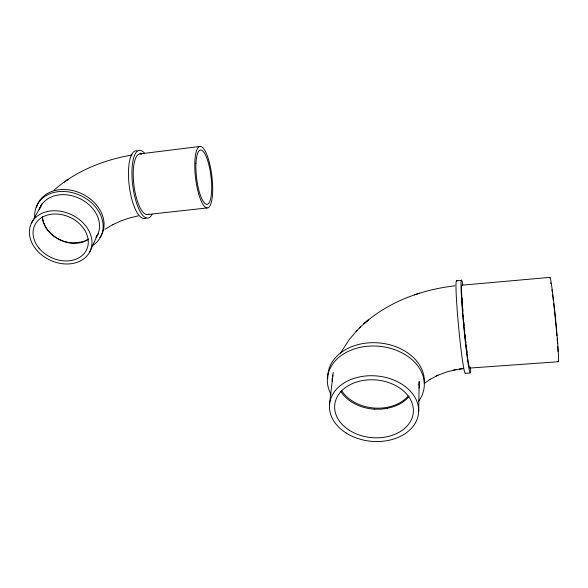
<?xml version="1.0" encoding="UTF-8"?>
<svg xmlns="http://www.w3.org/2000/svg" width="588" height="588" viewBox="0 0 588 588"><rect width="100%" height="100%" fill="white"/><g stroke="black" fill="none" stroke-linecap="round" stroke-linejoin="round"><path stroke-width="0.88" d="M418.693 411.063L419.2 381.487A43.299 32.413 5.3 0 1 418.825 385.331M329.5 404.676L332.918 374.96M419.523 385.397L418.987 388.095M40.072 207.829L42.285 203.169M89.751 251.921A32.516 25.13 25.2 0 0 56.213 210.791A32.516 25.13 25.2 0 0 36.081 249.4A32.516 25.13 25.2 0 0 89.751 251.921L97.307 235.266M31.238 223.572L41.417 205.116M340.526 353.072L349.221 339.548L357.056 330.405M98.086 234.303L98.431 233.752M97.733 234.847L96.961 235.898M359.444 327.986C384.89 303.004 419.972 289.788 454.972 285.834M356.093 331.397L360.356 327.046M54.059 190.137C75.815 170.939 103.789 159.804 132.168 154.967M424.801 383.089L430.004 379.378L429.358 379.789L437.964 375.195L436.031 376.092M63.974 182.184L68.149 179.318M104.818 229.335L113.036 224.469L112.448 224.763L121.15 220.853L129.154 218.104L138.283 215.847M437.656 375.335L447.086 371.851L456.016 369.654L452.804 370.337M414.408 294.897L419.398 293.243M81.916 241.991L72.897 242.932A28.099 21.954 25.8 0 1 45.533 226.909L43.255 221.779L42.277 216.796M387.382 408.359L380.848 409.197L374.174 409.175M455.95 369.676L462.962 368.61M459.301 369.095L462.859 368.625M139.804 153.916L200.001 146.449M147.015 214.583L207.086 207.946A30.966 8.21 83.1 0 0 209.247 162.126A30.966 8.21 83.1 0 0 194.863 161.494A30.966 8.21 83.1 0 0 207.086 207.946M456.619 280.763L461.543 280.322M461.984 285.173L549.905 277.382M469.731 368.059L558.387 361.738M465.255 373.329L470.224 372.983M332.205 381.156L332.073 378.532M148.918 214.003A30.561 9.753 82.8 0 1 133.954 185.389A30.561 9.753 82.8 0 1 141.399 154.107M152.064 214.275A34.163 10.9 82.8 0 1 132.719 185.316A34.163 10.9 82.8 0 1 144.523 153.233M146.133 217.847A34.133 11.003 82.8 0 1 129.389 186.918A34.133 11.003 82.8 0 1 137.055 150.8M140.635 153.049A34.133 11.003 82.8 0 1 141.429 153.96M88.34 239.404A28.018 21.94 25.6 0 1 59.586 239.757A28.018 21.94 25.6 0 1 42.417 216.876M36.544 207.41A35.442 27.776 25.6 0 1 81.872 193.775A35.442 27.776 25.6 0 1 99.828 237.611M34.817 217.773A35.537 27.805 25.5 0 1 81.438 196.01A35.537 27.805 25.5 0 1 91.934 245.968M88.428 239.059A28.327 22.109 26.1 0 1 81.872 241.911M39.227 209.776A31.796 24.88 25.5 0 1 79.939 198.648A31.796 24.88 25.5 0 1 95.976 237.456M327.781 378.4A48.392 36.228 5.3 0 1 376.665 342.76A48.392 36.228 5.3 0 1 424.257 383.236M330.985 394.364A48.576 36.28 5.3 0 1 378.268 346.192A48.576 36.28 5.3 0 1 418.605 401.266M332.793 376.364A43.299 32.413 5.3 0 1 333.3 372.491M408.329 395.915A38.205 28.599 5.3 0 1 373.755 408.006A38.205 28.599 5.3 0 1 341.452 390.329M409.02 396.51A38.698 28.908 5.9 0 1 387.338 408.27M374.174 409.123A38.382 28.665 5.6 0 1 340.761 391.373M470.099 366.934A41.63 1.852 84.6 0 1 464.292 329.456A41.63 1.852 84.6 0 1 462.19 285.364M549.729 277.889A42.395 1.47 84.3 0 1 555.55 318.99A42.395 1.47 84.3 0 1 558.13 361.414M467.717 356.247A36.728 1.639 84.6 0 1 467.497 354.792M467.159 352.447A36.728 1.639 84.6 0 1 466.828 349.956M466.482 347.258A36.728 1.639 84.6 0 1 466.21 345.038M465.931 342.672A36.728 1.639 84.6 0 1 465.74 341.033M465.358 337.556A36.728 1.639 84.6 0 1 465.049 334.631M464.74 331.617A36.728 1.639 84.6 0 1 464.439 328.538M464.145 325.429A36.728 1.639 84.6 0 1 463.866 322.305M463.528 318.461A36.728 1.639 84.6 0 1 463.285 315.462M462.962 311.17A36.728 1.639 84.6 0 1 462.727 307.84M462.447 303.364A36.728 1.639 84.6 0 1 462.19 298.094M550.64 282.784A37.404 1.301 84.3 0 1 550.846 283.563M551.904 289.693A37.404 1.301 84.3 0 1 552.213 291.854M552.551 294.338A37.404 1.301 84.3 0 1 553.293 300.248M553.698 303.629A37.404 1.301 84.3 0 1 556.902 335.704M557.159 338.886A37.404 1.301 84.3 0 1 557.483 343.149M557.711 346.53A37.404 1.301 84.3 0 1 557.983 351.631M470.694 368.794A46.533 2.073 84.6 0 1 463.778 326.531A46.533 2.073 84.6 0 1 462.8 284.599M465.402 373.204A46.489 2.279 84.6 0 1 458.464 325.252A46.489 2.279 84.6 0 1 456.986 281.292M368.551 319.791L363.899 323.753L368.551 319.791M195.966 163.273A27.32 7.24 83.1 0 0 206.719 204.337A27.32 7.24 83.1 0 0 208.674 163.986A27.32 7.24 83.1 0 0 195.966 163.273M38.999 248.121A28.687 22.175 25.2 0 0 86.34 250.275A28.687 22.175 25.2 0 0 56.676 214.017A28.687 22.175 25.2 0 0 38.999 248.121M346.023 432.937A44.732 32.781 5.6 0 0 418.156 415.723A44.732 32.781 5.6 0 0 357.989 377.261A44.732 32.781 5.6 0 0 346.023 432.937M349.353 430.298A39.47 28.922 5.6 0 0 412.923 414.974A39.47 28.922 5.6 0 0 359.716 381.149A39.47 28.922 5.6 0 0 349.353 430.298"/></g></svg>
